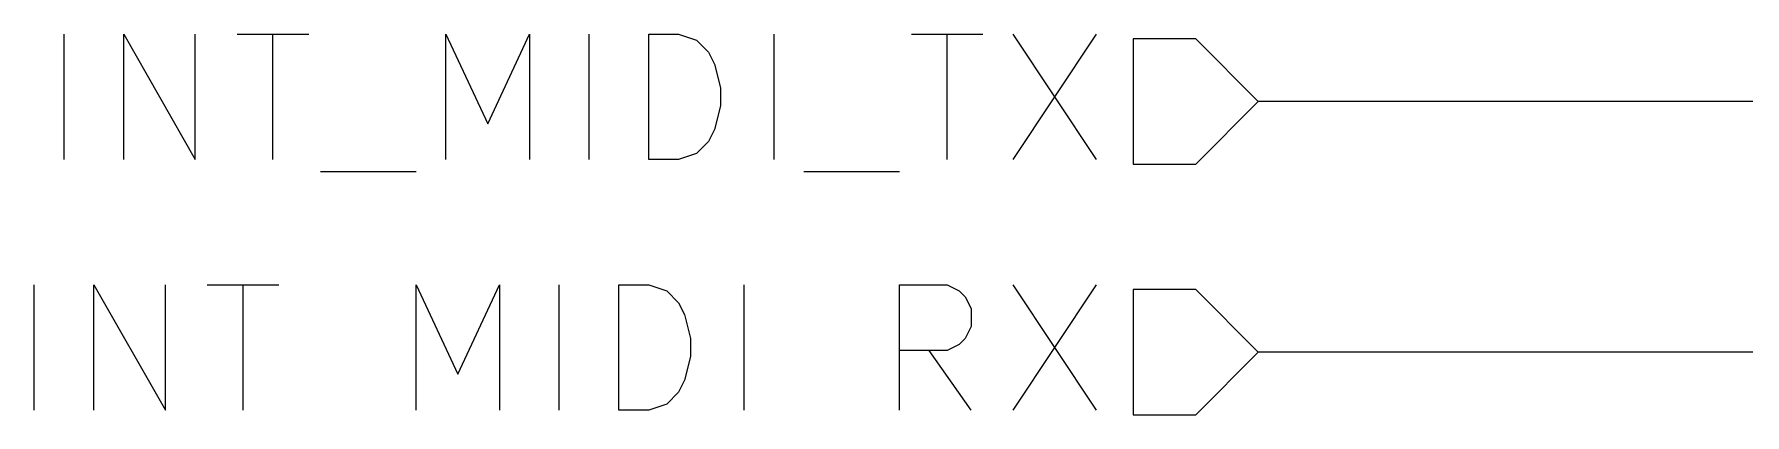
# Model space of a CAD drawing. Extents: x 0.4 to 11.3, y -7.9 to -0.4.
# Drawn here: x 3.512 to 4.194, y -2.675 to -2.523 of the extents above; entities that cross this region are included whole.
import ezdxf

# ---------------------------------------------------------------- set-up
doc = ezdxf.new("R2010")
doc.units = 0
doc.header["$MEASUREMENT"] = 0
doc.layers.add('BROWN2', color=54, linetype='CONTINUOUS')
doc.layers.add('GREEN3', color=91, linetype='CONTINUOUS')

msp = doc.modelspace()

# ---------------------------------------------------------------- linework, layer by layer
at = {"layer": 'BROWN2', "linetype": 'CONTINUOUS'}
for p, q in [((3.52345, -2.57313), (3.52345, -2.52313)), ((3.54726, -2.57313), (3.54726, -2.52313)), ((3.54726, -2.52313), (3.57583, -2.57313)), ((3.57583, -2.57313), (3.57583, -2.52313)), ((3.5925, -2.52313), (3.62107, -2.52313)), ((3.60679, -2.57313), (3.60679, -2.52313)), ((3.67583, -2.57313), (3.67583, -2.52313)), ((3.67583, -2.52313), (3.6925, -2.55885)), ((3.6925, -2.55885), (3.70917, -2.52313)), ((3.70917, -2.52313), (3.70917, -2.57313)), ((3.73297, -2.57313), (3.73297, -2.52313)), ((3.75678, -2.57313), (3.75678, -2.52313)), ((3.75678, -2.52313), (3.76869, -2.52313)), ((3.76869, -2.52313), (3.77583, -2.52551)), ((3.77583, -2.52551), (3.78059, -2.53028)), ((3.80678, -2.57313), (3.80678, -2.52313)), ((3.86155, -2.52313), (3.89012, -2.52313)), ((3.87583, -2.57313), (3.87583, -2.52313)), ((3.90202, -2.52313), (3.93535, -2.57313)), ((3.93535, -2.52313), (3.90202, -2.57313)), ((3.975, -2.525), (3.95, -2.525)), ((3.95, -2.525), (3.95, -2.575)), ((4, -2.55), (3.975, -2.525)), ((3.78059, -2.53028), (3.78298, -2.53504)), ((3.78298, -2.53504), (3.78535, -2.54456)), ((3.78535, -2.54456), (3.78535, -2.5517)), ((3.78535, -2.5517), (3.78298, -2.56122)), ((3.975, -2.575), (4, -2.55)), ((3.78059, -2.56599), (3.77583, -2.57075)), ((3.78298, -2.56122), (3.78059, -2.56599)), ((3.76869, -2.57313), (3.75678, -2.57313)), ((3.77583, -2.57075), (3.76869, -2.57313)), ((3.62583, -2.57789), (3.66393, -2.57789)), ((3.81869, -2.57789), (3.85679, -2.57789)), ((3.95, -2.575), (3.975, -2.575)), ((3.51154, -2.67313), (3.51154, -2.62313)), ((3.53535, -2.67313), (3.53535, -2.62313)), ((3.53535, -2.62313), (3.56393, -2.67313)), ((3.56393, -2.67313), (3.56393, -2.62313)), ((3.58059, -2.62313), (3.60917, -2.62313)), ((3.59488, -2.67313), (3.59488, -2.62313)), ((3.66393, -2.67313), (3.66393, -2.62313)), ((3.66393, -2.62313), (3.68059, -2.65885)), ((3.68059, -2.65885), (3.69726, -2.62313)), ((3.69726, -2.62313), (3.69726, -2.67313)), ((3.72107, -2.67313), (3.72107, -2.62313)), ((3.74488, -2.67313), (3.74488, -2.62313)), ((3.74488, -2.62313), (3.75678, -2.62313)), ((3.75678, -2.62313), (3.76393, -2.62551)), ((3.76393, -2.62551), (3.76869, -2.63028)), ((3.79488, -2.67313), (3.79488, -2.62313)), ((3.85678, -2.67313), (3.85678, -2.62313)), ((3.85678, -2.62313), (3.87583, -2.62313)), ((3.87583, -2.62313), (3.88059, -2.62551)), ((3.88059, -2.62551), (3.88298, -2.62789)), ((3.88298, -2.62789), (3.88535, -2.63265)), ((3.90202, -2.62313), (3.93535, -2.67313)), ((3.93535, -2.62313), (3.90202, -2.67313)), ((3.975, -2.625), (3.95, -2.625)), ((3.95, -2.625), (3.95, -2.675)), ((4, -2.65), (3.975, -2.625)), ((3.76869, -2.63028), (3.77107, -2.63504)), ((3.88535, -2.63265), (3.88535, -2.6398)), ((3.77107, -2.63504), (3.77345, -2.64456)), ((3.88535, -2.6398), (3.88298, -2.64456)), ((3.77345, -2.64456), (3.77345, -2.6517)), ((3.88059, -2.64694), (3.87583, -2.64932)), ((3.88298, -2.64456), (3.88059, -2.64694)), ((3.77345, -2.6517), (3.77107, -2.66122)), ((3.87583, -2.64932), (3.85678, -2.64932)), ((3.88535, -2.67313), (3.86869, -2.64932)), ((3.975, -2.675), (4, -2.65)), ((3.77107, -2.66122), (3.76869, -2.66599)), ((3.76869, -2.66599), (3.76393, -2.67075)), ((3.75678, -2.67313), (3.74488, -2.67313)), ((3.76393, -2.67075), (3.75678, -2.67313)), ((3.95, -2.675), (3.975, -2.675))]:
    msp.add_line(p, q, dxfattribs=at)
at = {"layer": 'GREEN3', "linetype": 'CONTINUOUS'}
for p, q in [((4.3, -2.55), (4, -2.55)), ((4.3, -2.65), (4, -2.65))]:
    msp.add_line(p, q, dxfattribs=at)

doc.saveas('drawing.dxf')
